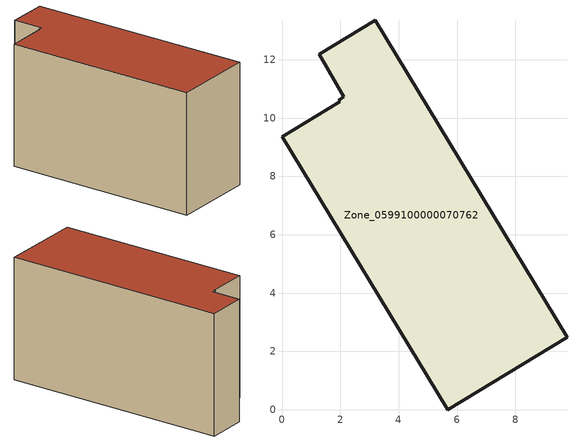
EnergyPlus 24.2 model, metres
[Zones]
Zone_0599100000070762
 floor ground (C_G): 1.28,12.18 3.2,13.35 9.77,2.49 5.68,0 0,9.36 1.97,10.56 1.94,10.61 2.12,10.72 z0
 wall outside (C_F): 0,9.36 5.68,0 9.77,2.49 3.2,13.35 1.28,12.18 2.12,10.72 1.94,10.61 1.97,10.56 0,9.36 z0:6.91
 roof outside (C_R): 3.2,13.35 1.28,12.18 2.12,10.72 1.94,10.61 1.97,10.56 0,9.36 5.68,0 9.77,2.49 z6.91
[BUILDING]
Pand.0599100000070762: North Axis=0; Terrain=City; Loads Convergence Tolerance Value=0.04; Temperature Convergence Tolerance Value=0.4; Solar Distribution=FullExterior; Maximum Number of Warmup Days=25; Minimum Number of Warmup Days=1
[Site:Location]
Rotterdam.The.Hague.AP_ZH_NLD Design_Conditions: Latitude=51.96; Longitude=4.45; Time Zone=1; Elevation=-4.5
[SITE:GROUNDTEMPERATURE:BUILDINGSURFACE]
18, 18, 18, 18, 18, 18, 18, 18, 18, 18, 18, 18
[MATERIAL] Thermal Absorptance=0.9; Solar Absorptance=0.7; Visible Absorptance=0.7
Name | Roughness | Thickness | Conductivity | Density | Specific Heat
G.TI.1992-2005 | MediumSmooth | 0.15 | 0.06 | 540 | 1210
F.TI.1992-2005 | Rough | 0.3 | 0.12 | 1920 | 840
R.TI.1992-2005 | MediumRough | 0.2 | 0.08 | 1500 | 1000
[CONSTRUCTION]
C_G: G.TI.1992-2005
C_F: F.TI.1992-2005
C_R: R.TI.1992-2005
[ZONE]
Zone_0599100000070762: Type=1; Multiplier=1; Ceiling Height=Autocalculate; Volume=Autocalculate; Floor Area=autocalculate; Part of Total Floor Area=Yes
[ZONEINFILTRATION:DESIGNFLOWRATE]
Infil_Zone_0599100000070762: Zone or ZoneList or Space or SpaceList=Zone_0599100000070762; Schedule=AlwaysOn; Design Flow Rate Calculation Method=Flow/Area; Flow Rate per Floor Area=0.0015; Constant Term Coefficient=1; Temperature Term Coefficient=0; Velocity Term Coefficient=0; Velocity Squared Term Coefficient=0
[HVACTEMPLATE:ZONE:IDEALLOADSAIRSYSTEM]
Zone_0599100000070762: Maximum Heating Supply Air Temperature=50; Minimum Cooling Supply Air Temperature=13; Maximum Heating Supply Air Humidity Ratio=0.0156; Minimum Cooling Supply Air Humidity Ratio=0.0077; Heating Limit=NoLimit; Cooling Limit=NoLimit; Dehumidification Control Type=ConstantSensibleHeatRatio; Cooling Sensible Heat Ratio=0.7; Dehumidification Setpoint=60; Humidification Control Type=None; Humidification Setpoint=30; Outdoor Air Method=None; Outdoor Air Flow Rate per Person=0.00944; Outdoor Air Flow Rate per Zone Floor Area=0; Outdoor Air Flow Rate per Zone=0; Demand Controlled Ventilation Type=None; Outdoor Air Economizer Type=NoEconomizer; Heat Recovery Type=None; Sensible Heat Recovery Effectiveness=0.7; Latent Heat Recovery Effectiveness=0.65
[ZONECONTROL:THERMOSTAT]
ThermostatControl_Zone_0599100000070762: Zone or ZoneList=Zone_0599100000070762; Control Type Schedule=DualSetpointControlType; Control 1=Thermostat_Zone_0599100000070762; Temperature Difference Between Cutout And Setpoint=0
[THERMOSTATSETPOINT:DUALSETPOINT]
Thermostat_Zone_0599100000070762: Heating Setpoint Temperature Schedule=HeatingSetpoint_Zone_0599100000070762; Cooling Setpoint Temperature Schedule=CoolingSetpoint_Zone_0599100000070762
[SCHEDULE:COMPACT]
HeatingSetpoint_Zone_0599100000070762: Through: 12/31, For: AllDays, Until: 24:00, 21
CoolingSetpoint_Zone_0599100000070762: Through: 12/31, For: AllDays, Until: 24:00, 24
DualSetpointControlType: Through: 12/31, For: AllDays, Until: 24:00, 4
AlwaysOn: Through: 12/31, For: AllDays, Until: 24:00, 1
